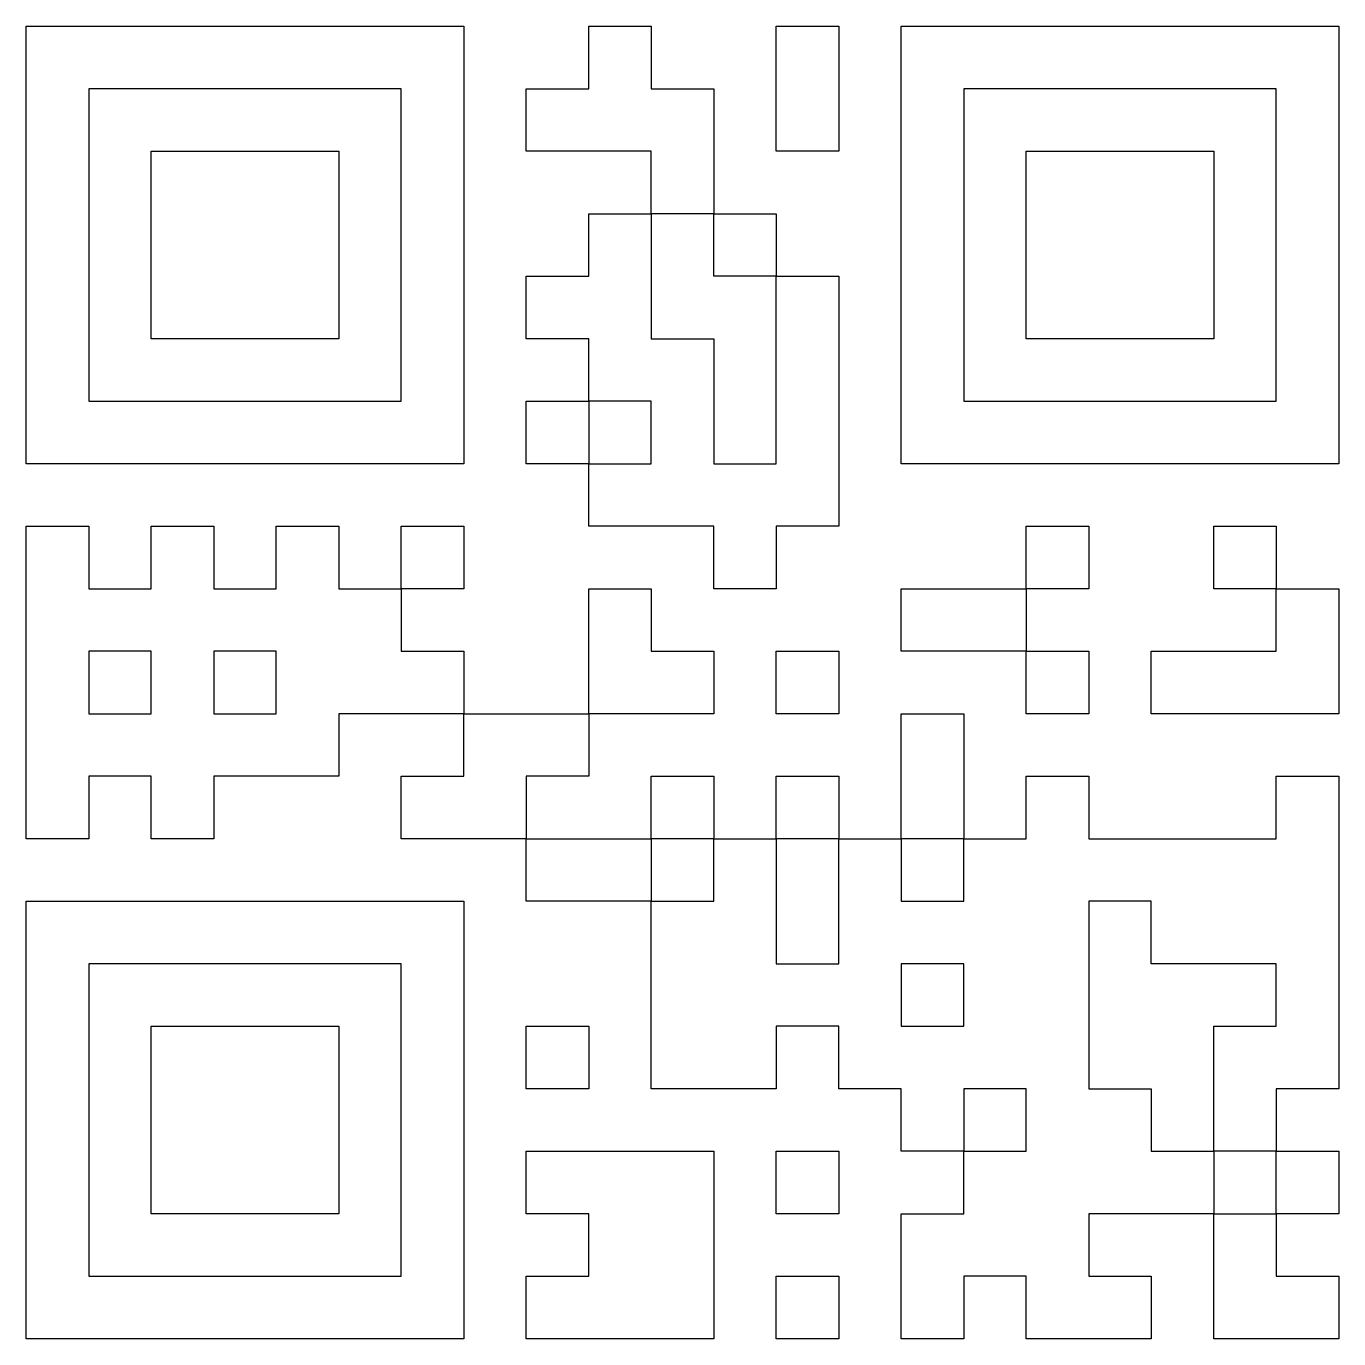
# Model space of a CAD drawing. Header units: metres. Extents: x 4 to 25, y 4 to 25.
import ezdxf

# ---------------------------------------------------------------- set-up
doc = ezdxf.new("R2010")
doc.units = ezdxf.units.M

msp = doc.modelspace()

# ---------------------------------------------------------------- linework, layer by layer
for points in [[(4, 23), (4, 24), (4, 25), (5, 25), (6, 25), (7, 25), (8, 25), (9, 25), (10, 25), (11, 25), (11, 24), (11, 23), (11, 22), (11, 21), (11, 20), (11, 19), (11, 18), (10, 18), (9, 18), (8, 18), (7, 18), (6, 18), (5, 18), (4, 18), (4, 19), (4, 20), (4, 21), (4, 22), (4, 23)], [(12, 24), (13, 24), (13, 25), (14, 25), (14, 24), (15, 24), (15, 23), (15, 22), (14, 22), (14, 23), (13, 23), (12, 23), (12, 24)], [(17, 25), (17, 24), (17, 23), (16, 23), (16, 24), (16, 25), (17, 25)], [(18, 18), (18, 19), (18, 20), (18, 21), (18, 22), (18, 23), (18, 24), (18, 25), (19, 25), (20, 25), (21, 25), (22, 25), (23, 25), (24, 25), (25, 25), (25, 24), (25, 23), (25, 22), (25, 21), (25, 20), (25, 19), (25, 18), (24, 18), (23, 18), (22, 18), (21, 18), (20, 18), (19, 18), (18, 18)], [(5, 24), (5, 23), (5, 22), (5, 21), (5, 20), (5, 19), (6, 19), (7, 19), (8, 19), (9, 19), (10, 19), (10, 20), (10, 21), (10, 22), (10, 23), (10, 24), (9, 24), (8, 24), (7, 24), (6, 24), (5, 24)], [(21, 19), (22, 19), (23, 19), (24, 19), (24, 20), (24, 21), (24, 22), (24, 23), (24, 24), (23, 24), (22, 24), (21, 24), (20, 24), (19, 24), (19, 23), (19, 22), (19, 21), (19, 20), (19, 19), (20, 19), (21, 19)], [(8, 23), (9, 23), (9, 22), (9, 21), (9, 20), (8, 20), (7, 20), (6, 20), (6, 21), (6, 22), (6, 23), (7, 23), (8, 23)], [(20, 22), (20, 23), (21, 23), (22, 23), (23, 23), (23, 22), (23, 21), (23, 20), (22, 20), (21, 20), (20, 20), (20, 21), (20, 22)], [(14, 19), (13, 19), (13, 20), (12, 20), (12, 21), (13, 21), (13, 22), (14, 22), (14, 21), (14, 20), (15, 20), (15, 19), (15, 18), (16, 18), (16, 19), (16, 20), (16, 21), (17, 21), (17, 20), (17, 19), (17, 18), (17, 17), (16, 17), (16, 16), (15, 16), (15, 17), (14, 17), (13, 17), (13, 18), (14, 18), (14, 19)], [(15, 22), (16, 22), (16, 21), (15, 21), (15, 22)], [(13, 18), (12, 18), (12, 19), (13, 19), (13, 18)], [(4, 15), (4, 16), (4, 17), (5, 17), (5, 16), (6, 16), (6, 17), (7, 17), (7, 16), (8, 16), (8, 17), (9, 17), (9, 16), (10, 16), (10, 15), (11, 15), (11, 14), (10, 14), (9, 14), (9, 13), (8, 13), (7, 13), (7, 12), (6, 12), (6, 13), (5, 13), (5, 12), (4, 12), (4, 13), (4, 14), (4, 15)], [(10, 16), (10, 17), (11, 17), (11, 16), (10, 16)], [(21, 16), (20, 16), (20, 17), (21, 17), (21, 16)], [(24, 16), (23, 16), (23, 17), (24, 17), (24, 16)], [(15, 14), (14, 14), (13, 14), (13, 15), (13, 16), (14, 16), (14, 15), (15, 15), (15, 14)], [(19, 16), (20, 16), (20, 15), (19, 15), (18, 15), (18, 16), (19, 16)], [(23, 15), (24, 15), (24, 16), (25, 16), (25, 15), (25, 14), (24, 14), (23, 14), (22, 14), (22, 15), (23, 15)], [(5, 15), (5, 14), (6, 14), (6, 15), (5, 15)], [(8, 14), (8, 15), (7, 15), (7, 14), (8, 14)], [(17, 14), (16, 14), (16, 15), (17, 15), (17, 14)], [(20, 15), (21, 15), (21, 14), (20, 14), (20, 15)], [(11, 13), (11, 14), (12, 14), (13, 14), (13, 13), (12, 13), (12, 12), (11, 12), (10, 12), (10, 13), (11, 13)], [(19, 14), (19, 13), (19, 12), (18, 12), (18, 13), (18, 14), (19, 14)], [(15, 12), (16, 12), (16, 11), (16, 10), (17, 10), (17, 11), (17, 12), (18, 12), (18, 11), (19, 11), (19, 12), (20, 12), (20, 13), (21, 13), (21, 12), (22, 12), (23, 12), (24, 12), (24, 13), (25, 13), (25, 12), (25, 11), (25, 10), (25, 9), (25, 8), (24, 8), (24, 7), (23, 7), (23, 6), (22, 6), (21, 6), (21, 5), (22, 5), (22, 4), (21, 4), (20, 4), (20, 5), (19, 5), (19, 4), (18, 4), (18, 5), (18, 6), (19, 6), (19, 7), (18, 7), (18, 8), (17, 8), (17, 9), (16, 9), (16, 8), (15, 8), (14, 8), (14, 9), (14, 10), (14, 11), (15, 11), (15, 12)], [(15, 12), (14, 12), (14, 13), (15, 13), (15, 12)], [(17, 12), (16, 12), (16, 13), (17, 13), (17, 12)], [(14, 12), (14, 11), (13, 11), (12, 11), (12, 12), (13, 12), (14, 12)], [(4, 10), (4, 11), (5, 11), (6, 11), (7, 11), (8, 11), (9, 11), (10, 11), (11, 11), (11, 10), (11, 9), (11, 8), (11, 7), (11, 6), (11, 5), (11, 4), (10, 4), (9, 4), (8, 4), (7, 4), (6, 4), (5, 4), (4, 4), (4, 5), (4, 6), (4, 7), (4, 8), (4, 9), (4, 10)], [(23, 8), (23, 9), (24, 9), (24, 10), (23, 10), (22, 10), (22, 11), (21, 11), (21, 10), (21, 9), (21, 8), (22, 8), (22, 7), (23, 7), (23, 8)], [(6, 10), (5, 10), (5, 9), (5, 8), (5, 7), (5, 6), (5, 5), (6, 5), (7, 5), (8, 5), (9, 5), (10, 5), (10, 6), (10, 7), (10, 8), (10, 9), (10, 10), (9, 10), (8, 10), (7, 10), (6, 10)], [(18, 9), (19, 9), (19, 10), (18, 10), (18, 9)], [(6, 8), (6, 9), (7, 9), (8, 9), (9, 9), (9, 8), (9, 7), (9, 6), (8, 6), (7, 6), (6, 6), (6, 7), (6, 8)], [(13, 8), (12, 8), (12, 9), (13, 9), (13, 8)], [(20, 7), (20, 8), (19, 8), (19, 7), (20, 7)], [(12, 6), (12, 7), (13, 7), (14, 7), (15, 7), (15, 6), (15, 5), (15, 4), (14, 4), (13, 4), (12, 4), (12, 5), (13, 5), (13, 6), (12, 6)], [(17, 7), (17, 6), (16, 6), (16, 7), (17, 7)], [(25, 6), (24, 6), (24, 7), (25, 7), (25, 6)], [(24, 6), (24, 5), (25, 5), (25, 4), (24, 4), (23, 4), (23, 5), (23, 6), (24, 6)], [(17, 4), (16, 4), (16, 5), (17, 5), (17, 4)]]:
    msp.add_lwpolyline(points, close=True)

doc.saveas('drawing.dxf')
